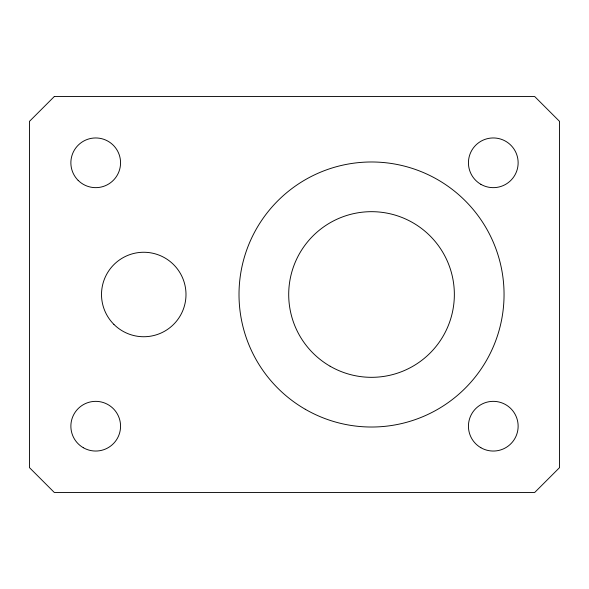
<?xml version="1.0" encoding="UTF-8"?>
<svg xmlns="http://www.w3.org/2000/svg" width="589" height="589" viewBox="0 0 589 589"><rect width="100%" height="100%" fill="white"/><g stroke="black" fill="none" stroke-linecap="round" stroke-linejoin="round"><path stroke-width="0.88" d="M54.298 96.537L29.45 121.386L29.45 467.607L54.298 492.463L534.702 492.463L559.55 467.614L559.55 121.393L534.702 96.544L54.298 96.537M83.292 447.714A24.848 24.848 0 0 0 120.561 426.2A24.848 24.848 0 0 0 83.292 404.68A24.848 24.848 0 0 0 83.292 447.714M480.86 447.714A24.848 24.848 0 0 0 518.136 426.2A24.848 24.848 0 0 0 480.86 404.68A24.848 24.848 0 0 0 480.86 447.714M480.86 184.32A24.848 24.848 0 0 0 518.136 162.807A24.848 24.848 0 0 0 480.86 141.286A24.848 24.848 0 0 0 480.86 184.32M78.146 180.374A24.848 24.848 0 0 0 119.714 169.234A24.848 24.848 0 0 0 89.278 138.805A24.848 24.848 0 0 0 78.146 180.374M113.883 324.37A42.246 42.246 0 0 0 184.556 305.433A42.246 42.246 0 0 0 132.82 253.697A42.246 42.246 0 0 0 113.883 324.37M305.264 409.267A132.525 132.525 0 0 0 504.051 294.5A132.525 132.525 0 0 0 305.271 179.733A132.525 132.525 0 0 0 305.264 409.267M330.12 366.233A82.828 82.828 0 0 0 454.355 294.5A82.828 82.828 0 0 0 330.12 222.767A82.828 82.828 0 0 0 330.12 366.233"/></g></svg>
